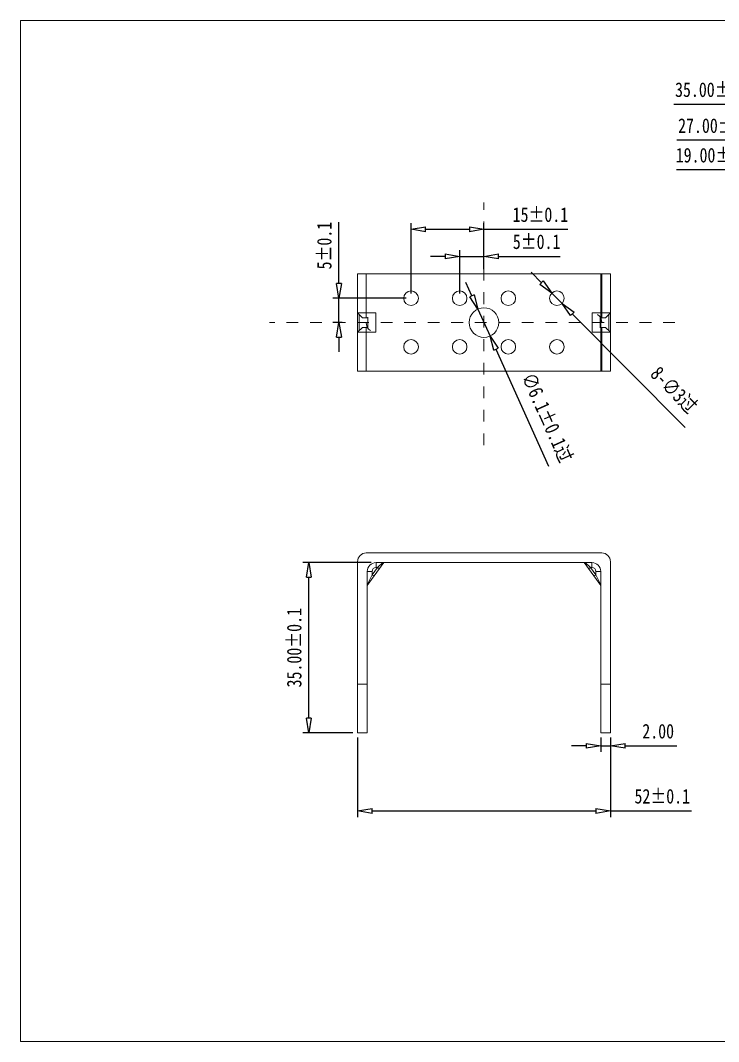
# Model space of a CAD drawing. Header units: inches. Extents: x -345 to -50, y 399 to 609.
# Drawn here: x -345.3 to -201.7, y 398.8 to 608.8 of the extents above; entities that cross this region are included whole.
import ezdxf

# ---------------------------------------------------------------- set-up
doc = ezdxf.new("R2010")
doc.units = ezdxf.units.IN
doc.header["$LTSCALE"] = 1.21
doc.header["$MEASUREMENT"] = 0
doc.header["$PDMODE"] = 3
doc.header["$PDSIZE"] = 0.3125
doc.linetypes.add('DASHED', pattern=[0.2, 0.1, -0.1])
doc.layers.get('0').update_dxf_attribs({"linetype": 'CONTINUOUS'})
doc.layers.get('Defpoints').update_dxf_attribs({"linetype": 'CONTINUOUS'})
for name, color, linetype in [('02___PRT_ALL_AXES', 7, 'CONTINUOUS'), ('DIM', 211, 'CONTINUOUS'), ('TEXT', 200, 'CONTINUOUS')]:
    doc.layers.add(name, color=color, linetype=linetype)
doc.styles.get("Standard").update_dxf_attribs({"font": 'txt', "width": 0.8})
doc.dimstyles.new('DIN', dxfattribs={"dimtxt": 3, "dimasz": 3, "dimexe": 1.25, "dimexo": 1, "dimtad": 0, "dimdsep": 46, "dimlunit": 6, "dimtxsty": 'Standard', "dimblk": 'CLOSEDBLANK', "dimcen": 2.5, "dimadec": 0, "dimazin": 0, "dimtfac": 1, "dimtmove": 0, "dimatfit": 3, "dimldrblk": 'CLOSEDBLANK', "dimfxl": 1, "dimtvp": 1, "dimtolj": 1, "dimtzin": 0, "dimarcsym": 0})

# ---------------------------------------------------------------- blocks, each defined once
blk = doc.blocks.new('_ClosedBlank')
at = {"color": 0, "linetype": 'ByBlock', "lineweight": -2}
for p, q in [((-1, 0.167), (0, 0)), ((-1, 0.167), (-1, -0.167)), ((0, 0), (-1, -0.167))]:
    blk.add_line(p, q, dxfattribs=at)
blk = doc.blocks.new('*D5')
at = {"layer": 'Defpoints', "color": 0, "transparency": 16777216}
for p in [(-168.84, 578.1), (-187.84, 556.7), (-168.84, 546.7)]:
    blk.add_point(p, dxfattribs=at)
at = {"layer": 'DIM', "color": 0, "lineweight": -2, "transparency": 16777216}
for p, q in [((-187.84, 578.1), (-210.39, 578.1)), ((-187.84, 557.7), (-187.84, 579.35)), ((-171.84, 578.1), (-184.84, 578.1)), ((-168.84, 547.7), (-168.84, 579.35))]:
    blk.add_line(p, q, dxfattribs=at)
at = {"layer": 'DIM', "color": 0, "lineweight": -2, "transparency": 16777216, "xscale": 3, "yscale": 3, "zscale": 3, "rotation": 180}
blk.add_blockref('_ClosedBlank', (-187.84, 578.1), dxfattribs=at)
at = {"layer": 'DIM', "color": 0, "lineweight": -2, "transparency": 16777216, "xscale": 3, "yscale": 3, "zscale": 3}
blk.add_blockref('_ClosedBlank', (-168.84, 578.1), dxfattribs=at)
at = {"layer": 'DIM', "color": 0, "lineweight": 5, "transparency": 16777216, "insert": (-202.37, 581.1), "char_height": 3, "attachment_point": 5}
blk.add_mtext('\\A1;19.00%%p0.1', dxfattribs=at)
blk = doc.blocks.new('*D6')
at = {"layer": 'Defpoints', "color": 0, "transparency": 16777216}
for p in [(-160.84, 584.18), (-187.84, 556.76), (-160.84, 546.7)]:
    blk.add_point(p, dxfattribs=at)
at = {"layer": 'DIM', "color": 0, "lineweight": -2, "transparency": 16777216}
for p, q in [((-187.84, 584.18), (-210.3, 584.18)), ((-187.84, 557.76), (-187.84, 585.43)), ((-163.84, 584.18), (-184.84, 584.18)), ((-160.84, 547.7), (-160.84, 585.43))]:
    blk.add_line(p, q, dxfattribs=at)
at = {"layer": 'DIM', "color": 0, "lineweight": -2, "transparency": 16777216, "xscale": 3, "yscale": 3, "zscale": 3, "rotation": 180}
blk.add_blockref('_ClosedBlank', (-187.84, 584.18), dxfattribs=at)
at = {"layer": 'DIM', "color": 0, "lineweight": -2, "transparency": 16777216, "xscale": 3, "yscale": 3, "zscale": 3}
blk.add_blockref('_ClosedBlank', (-160.84, 584.18), dxfattribs=at)
at = {"layer": 'DIM', "color": 0, "lineweight": 5, "transparency": 16777216, "insert": (-201.88, 587.18), "char_height": 3, "attachment_point": 5}
blk.add_mtext('\\A1;27.00%%P0.1', dxfattribs=at)
blk = doc.blocks.new('*D7')
at = {"layer": 'Defpoints', "color": 0, "transparency": 16777216}
for p in [(-152.84, 591.58), (-187.84, 556.7), (-152.84, 546.7)]:
    blk.add_point(p, dxfattribs=at)
at = {"layer": 'DIM', "color": 0, "lineweight": -2, "transparency": 16777216}
for p, q in [((-187.84, 557.7), (-187.84, 592.83)), ((-152.84, 547.7), (-152.84, 592.83)), ((-187.84, 591.58), (-210.93, 591.58)), ((-155.84, 591.58), (-184.84, 591.58))]:
    blk.add_line(p, q, dxfattribs=at)
at = {"layer": 'DIM', "color": 0, "lineweight": -2, "transparency": 16777216, "xscale": 3, "yscale": 3, "zscale": 3, "rotation": 180}
blk.add_blockref('_ClosedBlank', (-187.84, 591.58), dxfattribs=at)
at = {"layer": 'DIM', "color": 0, "lineweight": -2, "transparency": 16777216, "xscale": 3, "yscale": 3, "zscale": 3}
blk.add_blockref('_ClosedBlank', (-152.84, 591.58), dxfattribs=at)
at = {"layer": 'DIM', "color": 0, "lineweight": 5, "transparency": 16777216, "insert": (-202.51, 594.58), "char_height": 3, "attachment_point": 5}
blk.add_mtext('\\A1;35.00%%P0.1', dxfattribs=at)
blk = doc.blocks.new('*D8')
at = {"layer": 'Defpoints', "color": 0, "transparency": 16777216}
for p in [(-279.79, 551.7), (-264.96, 551.7), (-278.14, 546.7)]:
    blk.add_point(p, dxfattribs=at)
at = {"layer": 'DIM', "color": 0, "lineweight": -2, "transparency": 16777216}
for p, q in [((-279.79, 554.7), (-279.79, 567.35)), ((-265.96, 551.7), (-281.04, 551.7)), ((-279.79, 546.7), (-279.79, 551.7)), ((-279.14, 546.7), (-281.04, 546.7)), ((-279.79, 543.7), (-279.79, 540.7))]:
    blk.add_line(p, q, dxfattribs=at)
at = {"layer": 'DIM', "color": 0, "lineweight": -2, "transparency": 16777216, "xscale": 3, "yscale": 3, "zscale": 3}
for p, rotation in [((-279.79, 551.7), 270), ((-279.79, 546.7), 90)]:
    blk.add_blockref('_ClosedBlank', p, dxfattribs=dict(at, rotation=rotation))
at = {"layer": 'DIM', "color": 0, "lineweight": 5, "transparency": 16777216, "insert": (-282.79, 562.52), "char_height": 3, "attachment_point": 5, "rotation": 90}
blk.add_mtext('\\A1;5%%p0.1', dxfattribs=at)
blk = doc.blocks.new('*D9')
at = {"layer": 'Defpoints', "color": 0, "transparency": 16777216}
for p in [(-254.96, 560.3), (-249.96, 556.7), (-254.96, 551.7)]:
    blk.add_point(p, dxfattribs=at)
at = {"layer": 'DIM', "color": 0, "lineweight": -2, "transparency": 16777216}
for p, q in [((-254.96, 552.7), (-254.96, 561.55)), ((-249.96, 557.7), (-249.96, 561.55)), ((-257.96, 560.3), (-260.96, 560.3)), ((-254.96, 560.3), (-249.96, 560.3)), ((-246.96, 560.3), (-234.31, 560.3))]:
    blk.add_line(p, q, dxfattribs=at)
at = {"layer": 'DIM', "color": 0, "lineweight": -2, "transparency": 16777216, "xscale": 3, "yscale": 3, "zscale": 3}
blk.add_blockref('_ClosedBlank', (-254.96, 560.3), dxfattribs=at)
at = {"layer": 'DIM', "color": 0, "lineweight": -2, "transparency": 16777216, "xscale": 3, "yscale": 3, "zscale": 3, "rotation": 180}
blk.add_blockref('_ClosedBlank', (-249.96, 560.3), dxfattribs=at)
at = {"layer": 'DIM', "color": 0, "lineweight": 5, "transparency": 16777216, "insert": (-239.14, 563.3), "char_height": 3, "attachment_point": 5}
blk.add_mtext('\\A1;5%%p0.1', dxfattribs=at)
blk = doc.blocks.new('*D10')
at = {"layer": 'Defpoints', "color": 0, "transparency": 16777216}
for p in [(-264.96, 565.87), (-249.96, 556.7), (-264.96, 551.7)]:
    blk.add_point(p, dxfattribs=at)
at = {"layer": 'DIM', "color": 0, "lineweight": -2, "transparency": 16777216}
for p, q in [((-264.96, 552.7), (-264.96, 567.12)), ((-261.96, 565.87), (-252.96, 565.87)), ((-249.96, 557.7), (-249.96, 567.12)), ((-249.96, 565.87), (-232.73, 565.87))]:
    blk.add_line(p, q, dxfattribs=at)
at = {"layer": 'DIM', "color": 0, "lineweight": -2, "transparency": 16777216, "xscale": 3, "yscale": 3, "zscale": 3, "rotation": 180}
blk.add_blockref('_ClosedBlank', (-264.96, 565.87), dxfattribs=at)
at = {"layer": 'DIM', "color": 0, "lineweight": -2, "transparency": 16777216, "xscale": 3, "yscale": 3, "zscale": 3}
blk.add_blockref('_ClosedBlank', (-249.96, 565.87), dxfattribs=at)
at = {"layer": 'DIM', "color": 0, "lineweight": 5, "transparency": 16777216, "insert": (-238.36, 568.87), "char_height": 3, "attachment_point": 5}
blk.add_mtext('\\A1;15%%p0.1', dxfattribs=at)
blk = doc.blocks.new('*D11')
at = {"layer": 'Defpoints', "color": 0, "transparency": 16777216}
for p in [(-236.02, 552.76), (-233.91, 550.63)]:
    blk.add_point(p, dxfattribs=at)
at = {"layer": 'DIM', "color": 0, "lineweight": -2, "transparency": 16777216}
for p, q in [((-238.13, 554.89), (-240.24, 557.03)), ((-236.02, 552.76), (-233.91, 550.63)), ((-208.6, 525.07), (-231.8, 548.5))]:
    blk.add_line(p, q, dxfattribs=at)
at = {"layer": 'DIM', "color": 0, "lineweight": -2, "transparency": 16777216, "xscale": 3, "yscale": 3, "zscale": 3}
for p, rotation in [((-236.02, 552.76), 314.7158389723431), ((-233.91, 550.63), 134.7158389723431)]:
    blk.add_blockref('_ClosedBlank', p, dxfattribs=dict(at, rotation=rotation))
at = {"layer": 'DIM', "color": 0, "lineweight": 5, "transparency": 16777216, "insert": (-210.95, 532.78), "char_height": 3, "attachment_point": 5, "rotation": 314.7158}
blk.add_mtext('\\A1;8-∅3{\\fSimSun|b0|i0|c134|p54;过}', dxfattribs=at)
blk = doc.blocks.new('*D12')
at = {"layer": 'Defpoints', "color": 0, "transparency": 16777216}
for p in [(-251.21, 549.48), (-248.71, 543.92)]:
    blk.add_point(p, dxfattribs=at)
at = {"layer": 'DIM', "color": 0, "lineweight": -2, "transparency": 16777216}
for p, q in [((-252.45, 552.21), (-253.68, 554.95)), ((-251.21, 549.48), (-248.71, 543.92)), ((-236.6, 517.05), (-247.48, 541.18))]:
    blk.add_line(p, q, dxfattribs=at)
at = {"layer": 'DIM', "color": 0, "lineweight": -2, "transparency": 16777216, "xscale": 3, "yscale": 3, "zscale": 3}
for p, rotation in [((-251.21, 549.48), 294.2546900417097), ((-248.71, 543.92), 114.2546900417097)]:
    blk.add_blockref('_ClosedBlank', p, dxfattribs=dict(at, rotation=rotation))
at = {"layer": 'DIM', "color": 0, "lineweight": 5, "transparency": 16777216, "insert": (-237.02, 527.1), "char_height": 3, "attachment_point": 5, "rotation": 294.2547}
blk.add_mtext('\\A1;∅6.1%%p0.1{\\fSimSun|b0|i0|c134|p54;过}', dxfattribs=at)
blk = doc.blocks.new('*D13')
at = {"layer": 'Defpoints', "color": 0, "transparency": 16777216}
for p in [(-225.96, 462.3), (-223.96, 462.3), (-223.96, 459.61)]:
    blk.add_point(p, dxfattribs=at)
at = {"layer": 'DIM', "color": 0, "lineweight": -2, "transparency": 16777216}
for p, q in [((-225.96, 461.3), (-225.96, 458.36)), ((-223.96, 461.3), (-223.96, 458.36)), ((-228.96, 459.61), (-231.96, 459.61)), ((-225.96, 459.61), (-223.96, 459.61)), ((-220.96, 459.61), (-210.31, 459.61))]:
    blk.add_line(p, q, dxfattribs=at)
at = {"layer": 'DIM', "color": 0, "lineweight": -2, "transparency": 16777216, "xscale": 3, "yscale": 3, "zscale": 3}
blk.add_blockref('_ClosedBlank', (-225.96, 459.61), dxfattribs=at)
at = {"layer": 'DIM', "color": 0, "lineweight": -2, "transparency": 16777216, "xscale": 3, "yscale": 3, "zscale": 3, "rotation": 180}
blk.add_blockref('_ClosedBlank', (-223.96, 459.61), dxfattribs=at)
at = {"layer": 'DIM', "color": 0, "lineweight": 5, "transparency": 16777216, "insert": (-214.14, 462.61), "char_height": 3, "attachment_point": 5}
blk.add_mtext('\\A1;2.00', dxfattribs=at)
blk = doc.blocks.new('*D14')
at = {"layer": 'Defpoints', "color": 0, "transparency": 16777216}
for p in [(-275.96, 462.3), (-223.96, 462.3), (-223.96, 446.23)]:
    blk.add_point(p, dxfattribs=at)
at = {"layer": 'DIM', "color": 0, "lineweight": -2, "transparency": 16777216}
for p, q in [((-275.96, 461.3), (-275.96, 444.98)), ((-223.96, 461.3), (-223.96, 444.98)), ((-272.96, 446.23), (-226.96, 446.23)), ((-223.96, 446.23), (-207.27, 446.23))]:
    blk.add_line(p, q, dxfattribs=at)
at = {"layer": 'DIM', "color": 0, "lineweight": -2, "transparency": 16777216, "xscale": 3, "yscale": 3, "zscale": 3, "rotation": 180}
blk.add_blockref('_ClosedBlank', (-275.96, 446.23), dxfattribs=at)
at = {"layer": 'DIM', "color": 0, "lineweight": -2, "transparency": 16777216, "xscale": 3, "yscale": 3, "zscale": 3}
blk.add_blockref('_ClosedBlank', (-223.96, 446.23), dxfattribs=at)
at = {"layer": 'DIM', "color": 0, "lineweight": 5, "transparency": 16777216, "insert": (-213.3, 449.23), "char_height": 3, "attachment_point": 5}
blk.add_mtext('\\A1;52%%P0.1', dxfattribs=at)
blk = doc.blocks.new('*D15')
at = {"layer": 'Defpoints', "color": 0, "transparency": 16777216}
for p in [(-285.98, 497.3), (-272.16, 497.3), (-275.96, 462.3)]:
    blk.add_point(p, dxfattribs=at)
at = {"layer": 'DIM', "color": 0, "lineweight": -2, "transparency": 16777216}
for p, q in [((-273.16, 497.3), (-287.23, 497.3)), ((-285.98, 465.3), (-285.98, 494.3)), ((-276.96, 462.3), (-287.23, 462.3))]:
    blk.add_line(p, q, dxfattribs=at)
at = {"layer": 'DIM', "color": 0, "lineweight": -2, "transparency": 16777216, "xscale": 3, "yscale": 3, "zscale": 3}
for p, rotation in [((-285.98, 497.3), 90), ((-285.98, 462.3), 270)]:
    blk.add_blockref('_ClosedBlank', p, dxfattribs=dict(at, rotation=rotation))
at = {"layer": 'DIM', "color": 0, "lineweight": 5, "transparency": 16777216, "insert": (-288.98, 479.8), "char_height": 3, "attachment_point": 5, "rotation": 90}
blk.add_mtext('\\A1;35.00%%P0.1', dxfattribs=at)

msp = doc.modelspace()

# ---------------------------------------------------------------- linework, layer by layer
at = {"color": 7, "linetype": 'Continuous', "lineweight": 5}
for p, q in [((-275.961, 556.697), (-275.961, 536.697)), ((-275.961, 556.697), (-223.961, 556.697)), ((-274.161, 556.697), (-274.161, 547.697)), ((-225.961, 536.697), (-225.961, 556.697)), ((-225.761, 547.697), (-225.761, 556.697)), ((-223.961, 536.697), (-223.961, 556.697)), ((-275.961, 548.697), (-274.961, 547.697)), ((-275.961, 548.697), (-272.197, 548.697)), ((-275.62, 548.355), (-275.62, 545.039)), ((-272.197, 544.697), (-272.197, 548.697)), ((-227.726, 548.697), (-223.961, 548.697)), ((-227.726, 548.697), (-227.726, 544.697)), ((-224.961, 547.697), (-223.961, 548.697)), ((-224.303, 545.039), (-224.303, 548.355)), ((-274.961, 547.697), (-273.935, 547.697)), ((-273.855, 547.816), (-273.935, 547.697)), ((-273.855, 545.579), (-273.855, 547.816)), ((-225.988, 547.697), (-226.068, 547.816)), ((-226.068, 547.816), (-226.068, 545.579)), ((-225.988, 547.697), (-224.961, 547.697)), ((-275.961, 544.697), (-274.961, 545.697)), ((-272.197, 544.697), (-275.961, 544.697)), ((-273.935, 545.697), (-274.961, 545.697)), ((-274.161, 536.697), (-274.161, 545.697)), ((-273.935, 545.697), (-273.855, 545.579)), ((-223.961, 544.697), (-227.726, 544.697)), ((-226.068, 545.579), (-225.988, 545.697)), ((-224.961, 545.697), (-225.988, 545.697)), ((-225.761, 536.697), (-225.761, 545.697)), ((-224.961, 545.697), (-223.961, 544.697)), ((-223.961, 536.697), (-275.961, 536.697)), ((-225.761, 499.301), (-274.161, 499.301)), ((-275.961, 497.501), (-275.961, 462.301)), ((-273.961, 492.603), (-270.534, 497.301)), ((-272.961, 494.823), (-271.883, 496.301)), ((-272.161, 497.301), (-272.161, 496.301)), ((-272.161, 497.301), (-227.761, 497.301)), ((-271.883, 496.301), (-272.161, 496.301)), ((-271.883, 496.301), (-270.788, 497.301)), ((-271.883, 496.301), (-271.479, 496.007)), ((-229.389, 497.301), (-225.961, 492.603)), ((-229.135, 497.301), (-228.04, 496.301)), ((-228.04, 496.301), (-228.444, 496.007)), ((-227.761, 496.301), (-228.04, 496.301)), ((-228.04, 496.301), (-226.961, 494.823)), ((-227.761, 497.301), (-227.761, 496.301)), ((-223.961, 462.301), (-223.961, 497.501)), ((-273.961, 472.301), (-273.961, 495.501)), ((-273.961, 495.501), (-272.961, 495.501)), ((-273.961, 492.766), (-272.961, 494.823)), ((-272.961, 495.501), (-272.961, 494.823)), ((-272.961, 494.823), (-272.558, 494.528)), ((-226.961, 494.823), (-227.365, 494.528)), ((-225.961, 495.501), (-226.961, 495.501)), ((-226.961, 494.823), (-226.961, 495.501)), ((-226.961, 494.823), (-225.961, 492.767)), ((-225.961, 495.501), (-225.961, 462.301)), ((-273.961, 472.301), (-275.961, 472.301)), ((-225.961, 472.301), (-223.961, 472.301)), ((-225.961, 462.301), (-223.961, 462.301))]:
    msp.add_line(p, q, dxfattribs=at)
for centre, radius, start, end in [((-274.161, 497.501), 1.8, 90, 180), ((-225.761, 497.501), 1.8, 0, 90), ((-272.161, 495.501), 1.8, 90, 180), ((-272.161, 495.501), 0.8, 90, 180), ((-227.761, 495.501), 1.8, 0, 90), ((-227.761, 495.501), 0.8, 0, 90)]:
    msp.add_arc(centre, radius, start, end, dxfattribs=at)
for centre, major_axis in [((-227.726, 546.697), (2, 0)), ((-272.197, 546.697), (-2, 0))]:
    msp.add_ellipse(centre, major_axis=major_axis, ratio=1, start_param=0, end_param=0.9773844, dxfattribs=at)
at = {"layer": '02___PRT_ALL_AXES', "color": 7, "linetype": 'Continuous', "lineweight": 5}
for p in [(-273.961, 472.301), (-275.961, 462.301)]:
    msp.add_line(p, (-273.961, 462.301), dxfattribs=at)
for centre, radius in [((-264.961, 551.697), 1.5), ((-254.961, 551.697), 1.5), ((-244.961, 551.697), 1.5), ((-234.961, 551.697), 1.5), ((-249.961, 546.697), 3.05), ((-264.961, 541.697), 1.5), ((-254.961, 541.697), 1.5), ((-244.961, 541.697), 1.5), ((-234.961, 541.697), 1.5)]:
    msp.add_circle(centre, radius, dxfattribs=at)
at = {"layer": 'DIM', "color": 1, "linetype": 'DASHED', "lineweight": 5, "ltscale": 20}
for p, q in [((-249.961, 521.469), (-249.961, 571.369)), ((-210.706, 546.697), (-294.086, 546.697))]:
    msp.add_line(p, q, dxfattribs=at)
at = {"layer": 'TEXT', "color": 3, "linetype": 'Continuous', "lineweight": 5}
for p, q in [((-49.898, 608.844), (-345.291, 608.844)), ((-345.291, 398.782), (-345.291, 608.844)), ((-345.291, 398.782), (-49.898, 398.782))]:
    msp.add_line(p, q, dxfattribs=at)

# ---------------------------------------------------------------- dimensions: what is measured, and where the dimension line sits
at = {"layer": 'DIM', "lineweight": 5, "ltscale": 2}
for base, p1, p2, text, picture, middle in [((-152.843, 591.579), (-187.843, 556.697), (-152.843, 546.697), '<>.00%%P0.1', '*D7', (-202.505, 591.579)), ((-160.843, 584.179), (-187.843, 556.76), (-160.843, 546.697), '<>.00%%P0.1', '*D6', (-201.875, 584.179)), ((-168.843, 578.099), (-187.843, 556.697), (-168.843, 546.697), '<>.00%%p0.1', '*D5', (-202.365, 578.099)), ((-264.961, 565.869), (-249.961, 556.697), (-264.961, 551.697), '<>%%p0.1', '*D10', (-238.356, 565.869)), ((-254.961, 560.299), (-249.961, 556.697), (-254.961, 551.697), '<>%%p0.1', '*D9', (-239.136, 560.299)), ((-223.961, 459.611), (-225.961, 462.301), (-223.961, 462.301), '<>.00', '*D13', (-214.136, 459.611)), ((-223.961, 446.232), (-275.961, 462.301), (-223.961, 462.301), '<>%%P0.1', '*D14', (-213.298, 446.232))]:
    dim = msp.add_linear_dim(base=base, p1=p1, p2=p2, text=text, dimstyle='DIN', dxfattribs=at)
    dim.commit()
    dim.dimension.update_dxf_attribs({"geometry": picture, "text_midpoint": middle, "dimtype": 160})
dim = msp.add_linear_dim(base=(-279.786, 551.697), p1=(-278.136, 546.697), p2=(-264.961, 551.697), angle=90, text='<>%%p0.1', dimstyle='DIN', dxfattribs=at)
dim.commit()
dim.dimension.update_dxf_attribs({"geometry": '*D8', "text_midpoint": (-279.786, 562.522), "dimtype": 160})
for p1, p2, text, picture, middle in [((-236.017, 552.763), (-233.906, 550.631), '8-<>{\\fSimSun|b0|i0|c134|p54;过}', '*D11', (-213.616, 530.139)), ((-251.214, 549.478), (-248.709, 543.916), '<>%%p0.1{\\fSimSun|b0|i0|c134|p54;过}', '*D12', (-240.437, 525.557))]:
    dim = msp.add_diameter_dim_2p(p1=p1, p2=p2, text=text, dimstyle='DIN', dxfattribs=at)
    dim.commit()
    dim.dimension.update_dxf_attribs({"geometry": picture, "text_midpoint": middle, "dimtype": 163})
dim = msp.add_linear_dim(base=(-285.981, 497.301), p1=(-275.961, 462.301), p2=(-272.161, 497.301), angle=90, text='<>.00%%P0.1', dimstyle='DIN', dxfattribs=at)
dim.commit()
dim.dimension.update_dxf_attribs({"geometry": '*D15', "text_midpoint": (-288.981, 479.801)})

doc.saveas('drawing.dxf')
